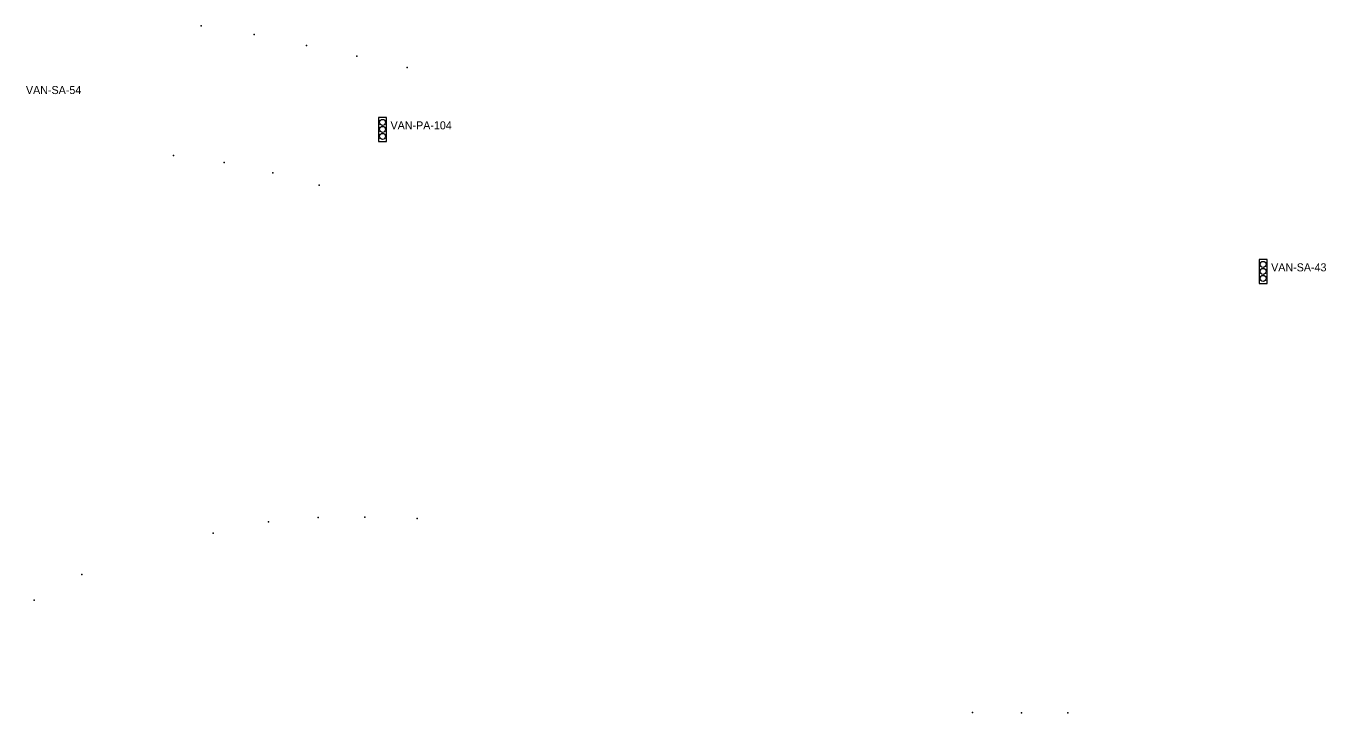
# Model space of a CAD drawing. Header units: inches. Extents: x 486474 to 494239, y 5455982 to 5460069.
# Drawn here: x 491325.7 to 491650.5, y 5457825.5 to 5457997.2 of the extents above; entities that cross this region are included whole.
import ezdxf

# ---------------------------------------------------------------- set-up
doc = ezdxf.new("R2010")
doc.units = ezdxf.units.IN
doc.header["$MEASUREMENT"] = 0
doc.layers.add('Parking Meters', color=10, linetype='Continuous')
doc.layers.add('Traffic Signals', color=10, linetype='Continuous')

msp = doc.modelspace()

# ---------------------------------------------------------------- linework, layer by layer
at = {"layer": 'Parking Meters', "color": 7}
for p in [(491369.4, 5457997.22), (491369.4, 5457997.22), (491382.64, 5457995.12), (491382.64, 5457995.12), (491395.75, 5457992.36), (491395.75, 5457992.36), (491408.33, 5457989.64), (491408.33, 5457989.64), (491420.88, 5457986.83), (491420.88, 5457986.83), (491362.48, 5457964.88), (491362.48, 5457964.88), (491375.18, 5457963.09), (491375.18, 5457963.09), (491387.33, 5457960.52), (491387.33, 5457960.52), (491398.93, 5457957.46), (491398.93, 5457957.46), (491398.63, 5457874.42), (491398.63, 5457874.42), (491410.35, 5457874.44), (491410.35, 5457874.44), (491423.41, 5457874.13), (491423.41, 5457874.13), (491386.23, 5457873.27), (491386.23, 5457873.27), (491372.4, 5457870.45), (491372.4, 5457870.45), (491339.62, 5457860.12), (491339.62, 5457860.12), (491327.66, 5457853.73), (491327.66, 5457853.73), (491562.15, 5457825.64), (491562.15, 5457825.64), (491574.42, 5457825.58), (491574.42, 5457825.58), (491585.95, 5457825.53)]:
    msp.add_point(p, dxfattribs=at)
at = {"layer": 'Traffic Signals', "color": 1}
for points in [[(491413.73, 5457968.39), (491415.73, 5457968.39), (491415.73, 5457974.39), (491413.73, 5457974.39)], [(491633.76, 5457932.9), (491635.76, 5457932.9), (491635.76, 5457938.9), (491633.76, 5457938.9)]]:
    msp.add_lwpolyline(points, close=True, dxfattribs=at)
for centre in [(491414.73, 5457973.14), (491414.73, 5457971.39), (491414.73, 5457969.64), (491634.76, 5457937.65), (491634.76, 5457935.9), (491634.76, 5457934.15)]:
    msp.add_circle(centre, 0.75, dxfattribs=at)

# ---------------------------------------------------------------- texts
for s, p in [('VAN-SA-54', (491325.64, 5457980.21)), ('VAN-PA-104', (491416.73, 5457971.39)), ('VAN-SA-43', (491636.76, 5457935.9))]:
    msp.add_text(s, height=2, dxfattribs=at).set_placement(p)

doc.saveas('drawing.dxf')
